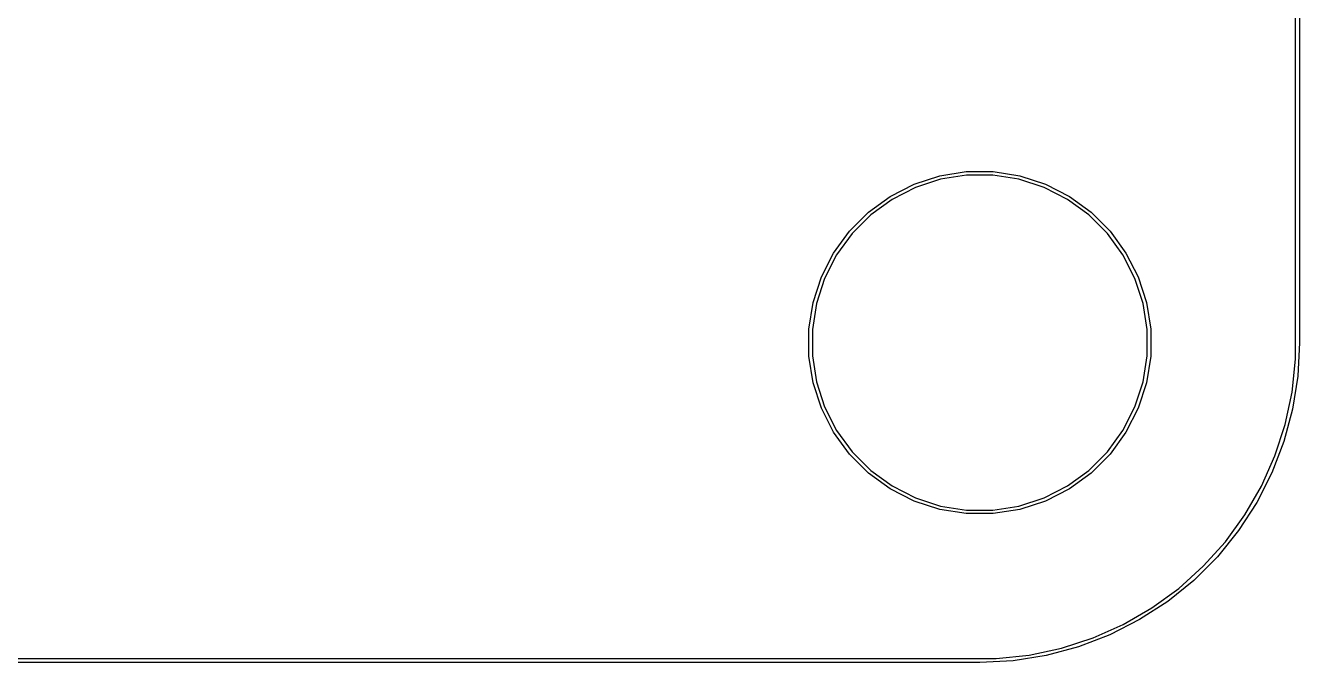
# Model space of a CAD drawing. Extents: x 110 to 212, y -82 to -34.
# Drawn here: x 199.99 to 212.02, y -82.02 to -76.01 of the extents above; entities that cross this region are included whole.
import ezdxf

# ---------------------------------------------------------------- set-up
doc = ezdxf.new("R2010")
doc.units = 0
doc.layers.add('BLACK', color=7, linetype='CONTINUOUS')

msp = doc.modelspace()

# ---------------------------------------------------------------- linework, layer by layer
at = {"layer": 'BLACK', "linetype": 'CONTINUOUS'}
for p, q in [((211.98095, -79), (211.98095, -41)), ((212.01905, -41), (212.01905, -79)), ((208.380416, -77.504193), (208.62204, -77.425684)), ((208.629793, -77.457978), (208.393126, -77.534876)), ((208.62204, -77.425684), (208.872971, -77.385941)), ((208.875577, -77.41905), (208.629793, -77.457978)), ((208.872971, -77.385941), (209.127029, -77.385941)), ((209.124423, -77.41905), (208.875577, -77.41905)), ((209.370207, -77.457978), (209.124423, -77.41905)), ((209.127029, -77.385941), (209.37796, -77.425684)), ((209.606874, -77.534876), (209.370207, -77.457978)), ((209.37796, -77.425684), (209.619584, -77.504193)), ((208.154049, -77.619533), (208.380416, -77.504193)), ((208.393126, -77.534876), (208.171401, -77.64785)), ((209.828599, -77.64785), (209.606874, -77.534876)), ((209.619584, -77.504193), (209.845951, -77.619533)), ((207.948511, -77.768865), (208.154049, -77.619533)), ((208.171401, -77.64785), (207.97008, -77.794119)), ((210.02992, -77.794119), (209.828599, -77.64785)), ((209.845951, -77.619533), (210.051489, -77.768865)), ((207.768865, -77.948511), (207.948511, -77.768865)), ((207.97008, -77.794119), (207.794119, -77.97008)), ((210.205881, -77.97008), (210.02992, -77.794119)), ((210.051489, -77.768865), (210.231135, -77.948511)), ((207.619533, -78.154049), (207.768865, -77.948511)), ((210.231135, -77.948511), (210.380467, -78.154049)), ((207.794119, -77.97008), (207.64785, -78.171401)), ((210.35215, -78.171401), (210.205881, -77.97008)), ((207.504193, -78.380416), (207.619533, -78.154049)), ((207.64785, -78.171401), (207.534876, -78.393126)), ((210.465124, -78.393126), (210.35215, -78.171401)), ((210.380467, -78.154049), (210.495807, -78.380416)), ((207.425684, -78.62204), (207.504193, -78.380416)), ((207.534876, -78.393126), (207.457978, -78.629793)), ((210.542022, -78.629793), (210.465124, -78.393126)), ((210.495807, -78.380416), (210.574316, -78.62204)), ((207.385941, -78.872971), (207.425684, -78.62204)), ((207.457978, -78.629793), (207.41905, -78.875577)), ((210.58095, -78.875577), (210.542022, -78.629793)), ((210.574316, -78.62204), (210.614059, -78.872971)), ((207.385941, -78.875577), (207.385941, -78.872971)), ((207.385941, -79.127029), (207.385941, -78.875577)), ((207.41905, -78.875577), (207.41905, -79.124423)), ((210.58095, -79.124423), (210.58095, -78.875577)), ((210.614059, -78.872971), (210.614059, -79.127029)), ((211.98095, -79.156225), (211.98095, -79)), ((212.01905, -79), (212.002511, -79.315577)), ((207.425684, -79.37796), (207.385941, -79.127029)), ((207.41905, -79.124423), (207.457978, -79.370207)), ((210.542022, -79.370207), (210.58095, -79.124423)), ((210.614059, -79.127029), (210.574316, -79.37796)), ((211.94829, -79.466963), (211.98095, -79.156225)), ((207.504193, -79.619584), (207.425684, -79.37796)), ((207.457978, -79.370207), (207.534876, -79.606874)), ((210.465124, -79.606874), (210.542022, -79.370207)), ((210.574316, -79.37796), (210.495807, -79.619584)), ((212.002511, -79.315577), (211.953077, -79.627696)), ((211.883328, -79.772585), (211.94829, -79.466963)), ((207.619533, -79.845951), (207.504193, -79.619584)), ((207.534876, -79.606874), (207.64785, -79.828599)), ((210.35215, -79.828599), (210.465124, -79.606874)), ((210.495807, -79.619584), (210.380467, -79.845951)), ((211.953077, -79.627696), (211.871287, -79.932938)), ((207.768865, -80.051489), (207.619533, -79.845951)), ((207.64785, -79.828599), (207.794119, -80.02992)), ((210.205881, -80.02992), (210.35215, -79.828599)), ((210.380467, -79.845951), (210.231135, -80.051489)), ((211.786776, -80.069743), (211.883328, -79.772585)), ((211.871287, -79.932938), (211.758039, -80.227958)), ((207.948511, -80.231135), (207.768865, -80.051489)), ((207.794119, -80.02992), (207.97008, -80.205881)), ((210.02992, -80.205881), (210.205881, -80.02992)), ((210.231135, -80.051489), (210.051489, -80.231135)), ((211.659691, -80.35518), (211.786776, -80.069743)), ((208.154049, -80.380467), (207.948511, -80.231135)), ((207.97008, -80.205881), (208.171401, -80.35215)), ((209.828599, -80.35215), (210.02992, -80.205881)), ((210.051489, -80.231135), (209.845951, -80.380467)), ((211.758039, -80.227958), (211.614574, -80.509525)), ((208.171401, -80.35215), (208.393126, -80.465124)), ((209.606874, -80.465124), (209.828599, -80.35215)), ((211.503466, -80.62577), (211.659691, -80.35518)), ((208.380416, -80.495807), (208.154049, -80.380467)), ((208.393126, -80.465124), (208.629793, -80.542022)), ((209.370207, -80.542022), (209.606874, -80.465124)), ((209.845951, -80.380467), (209.619584, -80.495807)), ((208.62204, -80.574316), (208.380416, -80.495807)), ((208.872971, -80.614059), (208.62204, -80.574316)), ((208.629793, -80.542022), (208.875577, -80.58095)), ((208.875577, -80.58095), (209.124423, -80.58095)), ((209.124423, -80.58095), (209.370207, -80.542022)), ((209.37796, -80.574316), (209.127029, -80.614059)), ((209.619584, -80.495807), (209.37796, -80.574316)), ((211.614574, -80.509525), (211.442463, -80.774553)), ((209.127029, -80.614059), (208.872971, -80.614059)), ((211.319813, -80.878547), (211.503466, -80.62577)), ((211.442463, -80.774553), (211.243591, -81.020139)), ((211.110743, -81.110743), (211.319813, -80.878547)), ((211.243591, -81.020139), (211.020139, -81.243591)), ((210.878547, -81.319813), (211.110743, -81.110743)), ((210.62577, -81.503466), (210.878547, -81.319813)), ((211.020139, -81.243591), (210.774553, -81.442463)), ((210.35518, -81.659691), (210.62577, -81.503466)), ((210.774553, -81.442463), (210.509525, -81.614574)), ((210.069743, -81.786776), (210.35518, -81.659691)), ((210.509525, -81.614574), (210.227958, -81.758039)), ((209.772585, -81.883328), (210.069743, -81.786776)), ((210.227958, -81.758039), (209.932938, -81.871287)), ((209.466963, -81.94829), (209.772585, -81.883328)), ((209.932938, -81.871287), (209.627696, -81.953077)), ((113.5, -81.98095), (209, -81.98095)), ((209, -82.01905), (113.5, -82.01905)), ((209, -81.98095), (209.156225, -81.98095)), ((209.315577, -82.002511), (209, -82.01905)), ((209.156225, -81.98095), (209.466963, -81.94829)), ((209.627696, -81.953077), (209.315577, -82.002511))]:
    msp.add_line(p, q, dxfattribs=at)

doc.saveas('drawing.dxf')
